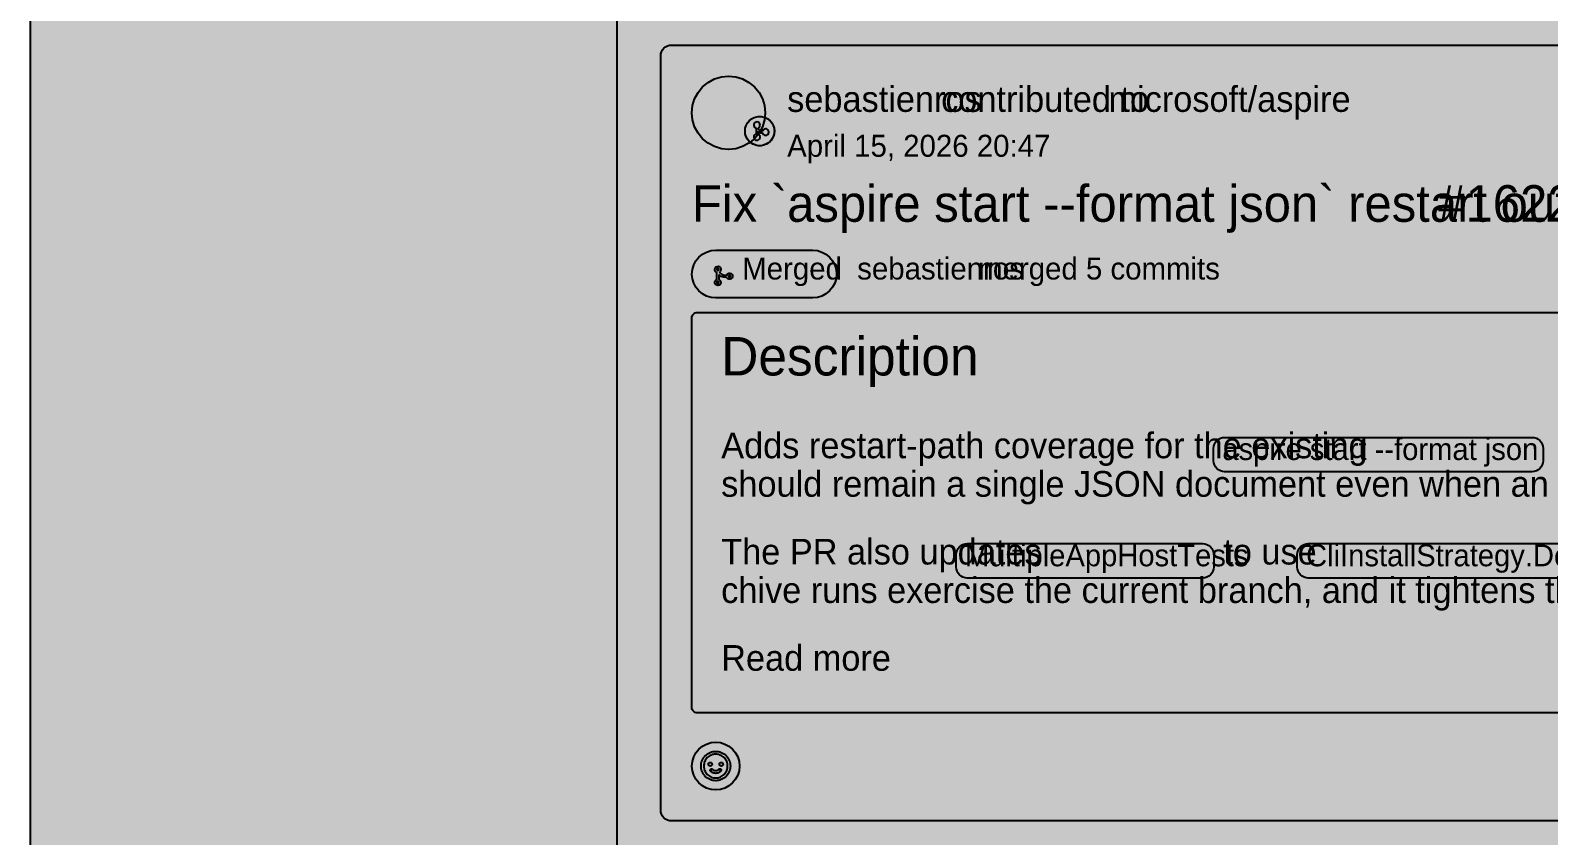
# Model space of a CAD drawing. Extents: x 0 to 2255, y 1 to 8699.
# Drawn here: x 0 to 829, y 1920 to 2359 of the extents above; entities that cross this region are included whole.
import ezdxf

# ---------------------------------------------------------------- set-up
doc = ezdxf.new("R2010")
doc.units = 0

msp = doc.modelspace()

# ---------------------------------------------------------------- hatches: boundary and pattern name
at = {"true_color": 0x0d1117}
for points in [[(0, 8699), (1280, 8699), (1280, 0.77), (0, 0.77)], [(0, 8635), (1280, 8635), (1280, 0.77), (0, 0.77)], [(0, 8635), (320, 8635), (320, 0.77), (0, 0.77)], [(350, 2351.35), (998.03, 2351.35), (998.03, 2351.35), (999.2, 2351.23), (1000.33, 2350.89), (1001.37, 2350.34), (1002.28, 2349.59), (1003.02, 2348.68), (1003.58, 2347.65), (1003.92, 2346.52), (1004.03, 2345.35), (1004.03, 1933.8), (1004.03, 1933.8), (1003.92, 1932.63), (1003.58, 1931.5), (1003.02, 1930.47), (1002.28, 1929.56), (1001.37, 1928.81), (1000.33, 1928.26), (999.2, 1927.92), (998.03, 1927.8), (350, 1927.8), (350, 1927.8), (348.83, 1927.92), (347.7, 1928.26), (346.67, 1928.81), (345.76, 1929.56), (345.01, 1930.47), (344.46, 1931.5), (344.12, 1932.63), (344, 1933.8), (344, 2345.35), (344, 2345.35), (344.12, 2346.52), (344.46, 2347.65), (345.01, 2348.68), (345.76, 2349.59), (346.67, 2350.34), (347.7, 2350.89), (348.83, 2351.23), (350, 2351.35)], [(398, 2312.35), (398, 2312.35), (398, 2312.35), (399.56, 2312.2), (401.06, 2311.74), (402.44, 2311), (403.66, 2310.01), (404.65, 2308.79), (405.39, 2307.41), (405.85, 2305.91), (406, 2304.35), (406, 2304.35), (406, 2304.35), (405.85, 2302.79), (405.39, 2301.29), (404.65, 2299.91), (403.66, 2298.69), (402.44, 2297.7), (401.06, 2296.96), (399.56, 2296.5), (398, 2296.35), (398, 2296.35), (398, 2296.35), (396.44, 2296.5), (394.94, 2296.96), (393.56, 2297.7), (392.34, 2298.69), (391.35, 2299.91), (390.61, 2301.29), (390.15, 2302.79), (390, 2304.35), (390, 2304.35), (390, 2304.35), (390.15, 2305.91), (390.61, 2307.41), (391.35, 2308.79), (392.34, 2310.01), (393.56, 2311), (394.94, 2311.74), (396.44, 2312.2), (398, 2312.35)]]:
    msp.add_hatch(color=256, dxfattribs=at).paths.add_polyline_path(points, flags=0)
at = {"true_color": 0x010409}
msp.add_hatch(color=256, dxfattribs=at).paths.add_polyline_path([(0, 8635), (1280, 8635), (1280, 0.77), (0, 0.77)], flags=0)
at = {"true_color": 0xffffff}
msp.add_hatch(color=256, dxfattribs=at).paths.add_polyline_path([(381, 2334.35), (381, 2334.35), (381, 2334.35), (384.9, 2333.97), (388.65, 2332.83), (392.11, 2330.98), (395.14, 2328.49), (397.63, 2325.46), (399.48, 2322), (400.62, 2318.25), (401, 2314.35), (401, 2314.35), (401, 2314.35), (400.62, 2310.45), (399.48, 2306.7), (397.63, 2303.24), (395.14, 2300.21), (392.11, 2297.72), (388.65, 2295.87), (384.9, 2294.73), (381, 2294.35), (381, 2294.35), (381, 2294.35), (377.1, 2294.73), (373.35, 2295.87), (369.89, 2297.72), (366.86, 2300.21), (364.37, 2303.24), (362.52, 2306.7), (361.38, 2310.45), (361, 2314.35), (361, 2314.35), (361, 2314.35), (361.38, 2318.25), (362.52, 2322), (364.37, 2325.46), (366.86, 2328.49), (369.89, 2330.98), (373.35, 2332.83), (377.1, 2333.97), (381, 2334.35)], flags=0)
at = {"true_color": 0xab7df8}
h = msp.add_hatch(color=256, dxfattribs=at)
h.paths.add_polyline_path([(398, 2296.35), (397.22, 2296.39), (396.44, 2296.5), (395.68, 2296.69), (394.94, 2296.96), (394.23, 2297.29), (393.56, 2297.7), (392.92, 2298.17), (392.34, 2298.69), (391.82, 2299.28), (391.35, 2299.91), (390.94, 2300.58), (390.61, 2301.29), (390.34, 2302.03), (390.15, 2302.79), (390.04, 2303.57), (390, 2304.35), (390.04, 2305.13), (390.15, 2305.91), (390.34, 2306.67), (390.61, 2307.41), (390.94, 2308.12), (391.35, 2308.79), (391.82, 2309.43), (392.34, 2310.01), (392.92, 2310.53), (393.56, 2311), (394.23, 2311.41), (394.94, 2311.74), (395.68, 2312.01), (396.44, 2312.2), (397.22, 2312.31), (398, 2312.35), (398.78, 2312.31), (399.56, 2312.2), (400.32, 2312.01), (401.06, 2311.74), (401.77, 2311.41), (402.44, 2311), (403.08, 2310.53), (403.66, 2310.01), (404.18, 2309.43), (404.65, 2308.79), (405.06, 2308.12), (405.39, 2307.41), (405.66, 2306.67), (405.85, 2305.91), (405.96, 2305.13), (406, 2304.35), (405.96, 2303.57), (405.85, 2302.79), (405.66, 2302.03), (405.39, 2301.29), (405.06, 2300.58), (404.65, 2299.91), (404.18, 2299.28), (403.66, 2298.69), (403.08, 2298.17), (402.44, 2297.7), (401.77, 2297.29), (401.06, 2296.96), (400.32, 2296.69), (399.56, 2296.5), (398.78, 2296.39), (398, 2296.35)], flags=0)
h.paths.add_polyline_path([(398.25, 2307.6), (398.14, 2308.22), (397.81, 2308.76), (397.32, 2309.15), (396.72, 2309.34), (396.09, 2309.3), (395.52, 2309.05), (395.07, 2308.61), (394.81, 2308.04), (394.76, 2307.41), (394.94, 2306.81), (395.32, 2306.31), (395.85, 2305.97), (396, 2305.45), (396, 2304.82), (396, 2304.18), (396, 2303.55), (396, 2302.92), (395.56, 2302.58), (395.1, 2302.15), (394.82, 2301.58), (394.76, 2300.96), (394.92, 2300.35), (395.29, 2299.84), (395.81, 2299.49), (396.42, 2299.35), (397.04, 2299.44), (397.6, 2299.74), (398.01, 2300.21), (398.22, 2300.8), (398.22, 2301.43), (397.99, 2302.02), (397.57, 2302.48), (397.01, 2302.77), (397, 2303.39), (397, 2304.03), (397.44, 2303.79), (398.01, 2303.52), (398.62, 2303.37), (399.25, 2303.35), (399.69, 2303.06), (400.07, 2302.56), (400.6, 2302.23), (401.21, 2302.1), (401.83, 2302.2), (402.38, 2302.51), (402.78, 2303), (402.98, 2303.59), (402.96, 2304.22), (402.72, 2304.8), (402.29, 2305.26), (401.72, 2305.54), (401.1, 2305.59), (400.49, 2305.43), (399.98, 2305.06), (399.64, 2304.53), (399.13, 2304.35), (398.51, 2304.41), (397.93, 2304.66), (397.46, 2305.08), (397.14, 2305.62), (397.32, 2306.05), (397.81, 2306.44), (398.14, 2306.98), (398.25, 2307.6)], flags=0)
at = {"true_color": 0x8957e5}
msp.add_hatch(color=256, dxfattribs=at).paths.add_polyline_path([(374, 2239.35), (426.93, 2239.35), (426.93, 2239.35), (429.47, 2239.1), (431.91, 2238.36), (434.16, 2237.16), (436.13, 2235.54), (437.74, 2233.57), (438.94, 2231.32), (439.68, 2228.89), (439.93, 2226.35), (439.93, 2226.35), (439.93, 2226.35), (439.68, 2223.81), (438.94, 2221.38), (437.74, 2219.13), (436.13, 2217.16), (434.16, 2215.54), (431.91, 2214.34), (429.47, 2213.6), (426.93, 2213.35), (374, 2213.35), (374, 2213.35), (371.46, 2213.6), (369.03, 2214.34), (366.78, 2215.54), (364.81, 2217.16), (363.19, 2219.13), (361.99, 2221.38), (361.25, 2223.81), (361, 2226.35), (361, 2226.35), (361, 2226.35), (361.25, 2228.89), (361.99, 2231.32), (363.19, 2233.57), (364.81, 2235.54), (366.78, 2237.16), (369.03, 2238.36), (371.46, 2239.1), (374, 2239.35)], flags=0)
at = {"true_color": 0xffffff}
h = msp.add_hatch(color=256, dxfattribs=at)
h.paths.add_polyline_path([(376.09, 2227.48), (376.46, 2226.91), (376.94, 2226.43), (377.51, 2226.06), (378.15, 2225.82), (378.83, 2225.73), (379.51, 2225.73), (380.06, 2225.93), (380.48, 2226.46), (381.08, 2226.78), (381.76, 2226.84), (382.4, 2226.63), (382.91, 2226.18), (383.2, 2225.56), (383.23, 2224.88), (382.98, 2224.25), (382.51, 2223.76), (381.88, 2223.5), (381.2, 2223.51), (380.58, 2223.79), (380.12, 2224.29), (379.64, 2224.6), (378.95, 2224.6), (378.27, 2224.65), (377.61, 2224.81), (376.98, 2225.07), (376.4, 2225.43), (375.88, 2225.87), (375.75, 2225.51), (375.75, 2224.83), (375.75, 2224.14), (375.75, 2223.46), (376.27, 2223.08), (376.69, 2222.55), (376.87, 2221.89), (376.78, 2221.22), (376.43, 2220.64), (375.87, 2220.25), (375.21, 2220.1), (374.54, 2220.23), (373.98, 2220.61), (373.61, 2221.18), (373.5, 2221.85), (373.66, 2222.51), (374.07, 2223.05), (374.62, 2223.41), (374.62, 2224.1), (374.62, 2224.78), (374.62, 2225.46), (374.62, 2226.15), (374.62, 2226.83), (374.45, 2227.4), (373.91, 2227.81), (373.58, 2228.4), (373.51, 2229.08), (373.71, 2229.73), (374.15, 2230.24), (374.76, 2230.54), (375.44, 2230.58), (376.08, 2230.35), (376.57, 2229.88), (376.84, 2229.26), (376.84, 2228.58), (376.58, 2227.95), (376.09, 2227.48)], flags=0)
h.paths.add_polyline_path([(375.19, 2221.23), (375.24, 2221.23), (375.3, 2221.24), (375.35, 2221.25), (375.4, 2221.27), (375.45, 2221.29), (375.5, 2221.32), (375.54, 2221.35), (375.59, 2221.39), (375.62, 2221.43), (375.66, 2221.48), (375.68, 2221.52), (375.71, 2221.57), (375.73, 2221.62), (375.74, 2221.68), (375.75, 2221.73), (375.75, 2221.79), (375.75, 2221.84), (375.74, 2221.9), (375.73, 2221.95), (375.71, 2222), (375.68, 2222.05), (375.66, 2222.1), (375.62, 2222.14), (375.59, 2222.19), (375.54, 2222.22), (375.5, 2222.26), (375.45, 2222.28), (375.4, 2222.31), (375.35, 2222.33), (375.3, 2222.34), (375.24, 2222.35), (375.19, 2222.35), (375.13, 2222.35), (375.08, 2222.34), (375.02, 2222.33), (374.97, 2222.31), (374.92, 2222.28), (374.88, 2222.26), (374.83, 2222.22), (374.79, 2222.19), (374.75, 2222.14), (374.72, 2222.1), (374.69, 2222.05), (374.67, 2222), (374.65, 2221.95), (374.64, 2221.9), (374.63, 2221.84), (374.62, 2221.79), (374.63, 2221.73), (374.64, 2221.68), (374.65, 2221.62), (374.67, 2221.57), (374.69, 2221.52), (374.72, 2221.48), (374.75, 2221.43), (374.79, 2221.39), (374.83, 2221.35), (374.88, 2221.32), (374.92, 2221.29), (374.97, 2221.27), (375.02, 2221.25), (375.08, 2221.24), (375.13, 2221.23), (375.19, 2221.23)], flags=0)
h.paths.add_polyline_path([(381.56, 2224.6), (381.62, 2224.6), (381.67, 2224.61), (381.73, 2224.62), (381.78, 2224.64), (381.83, 2224.67), (381.87, 2224.69), (381.92, 2224.73), (381.96, 2224.76), (382, 2224.81), (382.03, 2224.85), (382.06, 2224.9), (382.08, 2224.95), (382.1, 2225), (382.11, 2225.05), (382.12, 2225.11), (382.12, 2225.16), (382.12, 2225.22), (382.11, 2225.27), (382.1, 2225.33), (382.08, 2225.38), (382.06, 2225.43), (382.03, 2225.48), (382, 2225.52), (381.96, 2225.56), (381.92, 2225.6), (381.87, 2225.63), (381.83, 2225.66), (381.78, 2225.68), (381.73, 2225.7), (381.67, 2225.71), (381.62, 2225.72), (381.56, 2225.73), (381.51, 2225.72), (381.45, 2225.71), (381.4, 2225.7), (381.35, 2225.68), (381.3, 2225.66), (381.25, 2225.63), (381.21, 2225.6), (381.16, 2225.56), (381.13, 2225.52), (381.09, 2225.48), (381.07, 2225.43), (381.04, 2225.38), (381.02, 2225.33), (381.01, 2225.27), (381, 2225.22), (381, 2225.16), (381, 2225.11), (381.01, 2225.05), (381.02, 2225), (381.04, 2224.95), (381.07, 2224.9), (381.09, 2224.85), (381.13, 2224.81), (381.16, 2224.76), (381.21, 2224.73), (381.25, 2224.69), (381.3, 2224.67), (381.35, 2224.64), (381.4, 2224.62), (381.45, 2224.61), (381.51, 2224.6), (381.56, 2224.6)], flags=0)
h.paths.add_polyline_path([(375.75, 2228.91), (375.75, 2228.97), (375.74, 2229.02), (375.73, 2229.08), (375.71, 2229.13), (375.68, 2229.18), (375.65, 2229.22), (375.62, 2229.27), (375.58, 2229.31), (375.54, 2229.35), (375.5, 2229.38), (375.45, 2229.41), (375.4, 2229.43), (375.35, 2229.45), (375.3, 2229.46), (375.24, 2229.47), (375.19, 2229.47), (375.13, 2229.47), (375.08, 2229.46), (375.02, 2229.45), (374.97, 2229.43), (374.92, 2229.41), (374.87, 2229.38), (374.83, 2229.34), (374.79, 2229.31), (374.75, 2229.27), (374.72, 2229.22), (374.69, 2229.17), (374.67, 2229.12), (374.65, 2229.07), (374.64, 2229.02), (374.63, 2228.96), (374.62, 2228.91), (374.63, 2228.85), (374.64, 2228.8), (374.65, 2228.75), (374.67, 2228.69), (374.69, 2228.64), (374.72, 2228.6), (374.75, 2228.55), (374.79, 2228.51), (374.83, 2228.47), (374.88, 2228.44), (374.92, 2228.41), (374.97, 2228.39), (375.03, 2228.37), (375.08, 2228.36), (375.13, 2228.35), (375.19, 2228.35), (375.24, 2228.35), (375.3, 2228.36), (375.35, 2228.37), (375.4, 2228.39), (375.45, 2228.42), (375.5, 2228.44), (375.55, 2228.48), (375.59, 2228.51), (375.62, 2228.56), (375.66, 2228.6), (375.68, 2228.65), (375.71, 2228.7), (375.73, 2228.75), (375.74, 2228.8), (375.75, 2228.86), (375.75, 2228.91)], flags=0)
at = {"true_color": 0x151b23}
for points in [[(364, 2205.35), (984.03, 2205.35), (984.03, 2205.35), (984.62, 2205.29), (985.18, 2205.12), (985.7, 2204.84), (986.15, 2204.47), (986.53, 2204.02), (986.8, 2203.5), (986.98, 2202.94), (987.03, 2202.35), (987.03, 1989.8), (987.03, 1989.8), (986.98, 1989.22), (986.8, 1988.65), (986.53, 1988.13), (986.15, 1987.68), (985.7, 1987.31), (985.18, 1987.03), (984.62, 1986.86), (984.03, 1986.8), (364, 1986.8), (364, 1986.8), (363.41, 1986.86), (362.85, 1987.03), (362.33, 1987.31), (361.88, 1987.68), (361.51, 1988.13), (361.23, 1988.65), (361.06, 1989.22), (361, 1989.8), (361, 2202.35), (361, 2202.35), (361.06, 2202.94), (361.23, 2203.5), (361.51, 2204.02), (361.88, 2204.47), (362.33, 2204.84), (362.85, 2205.12), (363.41, 2205.29), (364, 2205.35)], [(374, 1970.8), (374, 1970.8), (374, 1970.8), (376.54, 1970.55), (378.97, 1969.81), (381.22, 1968.61), (383.19, 1966.99), (384.81, 1965.02), (386.01, 1962.77), (386.75, 1960.34), (387, 1957.8), (387, 1957.8), (387, 1957.8), (386.75, 1955.26), (386.01, 1952.82), (384.81, 1950.58), (383.19, 1948.61), (381.22, 1946.99), (378.97, 1945.79), (376.54, 1945.05), (374, 1944.8), (374, 1944.8), (374, 1944.8), (371.46, 1945.05), (369.03, 1945.79), (366.78, 1946.99), (364.81, 1948.61), (363.19, 1950.58), (361.99, 1952.82), (361.25, 1955.26), (361, 1957.8), (361, 1957.8), (361, 1957.8), (361.25, 1960.34), (361.99, 1962.77), (363.19, 1965.02), (364.81, 1966.99), (366.78, 1968.61), (369.03, 1969.81), (371.46, 1970.55), (374, 1970.8)]]:
    msp.add_hatch(color=256, dxfattribs=at).paths.add_polyline_path(points, flags=0)
at = {"true_color": 0x656c76}
for points in [[(651.72, 2137.18), (819.55, 2137.18), (819.55, 2137.18), (820.72, 2137.07), (821.85, 2136.73), (822.88, 2136.17), (823.79, 2135.43), (824.54, 2134.52), (825.09, 2133.48), (825.43, 2132.35), (825.55, 2131.18), (825.55, 2124.42), (825.55, 2124.42), (825.43, 2123.25), (825.09, 2122.12), (824.54, 2121.08), (823.79, 2120.17), (822.88, 2119.43), (821.85, 2118.87), (820.72, 2118.53), (819.55, 2118.42), (651.72, 2118.42), (651.72, 2118.42), (650.55, 2118.53), (649.42, 2118.87), (648.38, 2119.43), (647.47, 2120.17), (646.73, 2121.08), (646.17, 2122.12), (645.83, 2123.25), (645.72, 2124.42), (645.72, 2131.18), (645.72, 2131.18), (645.83, 2132.35), (646.17, 2133.48), (646.73, 2134.52), (647.47, 2135.43), (648.38, 2136.17), (649.42, 2136.73), (650.55, 2137.07), (651.72, 2137.18)], [(511.25, 2079.18), (639.78, 2079.18), (639.78, 2079.18), (640.95, 2079.07), (642.08, 2078.73), (643.12, 2078.17), (644.03, 2077.43), (644.77, 2076.52), (645.33, 2075.48), (645.67, 2074.35), (645.78, 2073.18), (645.78, 2066.42), (645.78, 2066.42), (645.67, 2065.25), (645.33, 2064.12), (644.77, 2063.08), (644.03, 2062.17), (643.12, 2061.43), (642.08, 2060.87), (640.95, 2060.53), (639.78, 2060.42), (511.25, 2060.42), (511.25, 2060.42), (510.08, 2060.53), (508.95, 2060.87), (507.92, 2061.43), (507.01, 2062.17), (506.26, 2063.08), (505.71, 2064.12), (505.37, 2065.25), (505.25, 2066.42), (505.25, 2073.18), (505.25, 2073.18), (505.37, 2074.35), (505.71, 2075.48), (506.26, 2076.52), (507.01, 2077.43), (507.92, 2078.17), (508.95, 2078.73), (510.08, 2079.07), (511.25, 2079.18)], [(697.4, 2079.18), (871.78, 2079.18), (871.78, 2079.18), (872.95, 2079.07), (874.08, 2078.73), (875.12, 2078.17), (876.03, 2077.43), (876.77, 2076.52), (877.33, 2075.48), (877.67, 2074.35), (877.78, 2073.18), (877.78, 2066.42), (877.78, 2066.42), (877.67, 2065.25), (877.33, 2064.12), (876.77, 2063.08), (876.03, 2062.17), (875.12, 2061.43), (874.08, 2060.87), (872.95, 2060.53), (871.78, 2060.42), (697.4, 2060.42), (697.4, 2060.42), (696.23, 2060.53), (695.1, 2060.87), (694.07, 2061.43), (693.16, 2062.17), (692.41, 2063.08), (691.86, 2064.12), (691.52, 2065.25), (691.4, 2066.42), (691.4, 2073.18), (691.4, 2073.18), (691.52, 2074.35), (691.86, 2075.48), (692.41, 2076.52), (693.16, 2077.43), (694.07, 2078.17), (695.1, 2078.73), (696.23, 2079.07), (697.4, 2079.18)]]:
    msp.add_hatch(color=256, dxfattribs=at).paths.add_polyline_path(points, flags=0)
at = {"true_color": 0x9198a1}
h = msp.add_hatch(color=256, dxfattribs=at)
h.paths.add_polyline_path([(374, 1965.8), (374.78, 1965.76), (375.56, 1965.65), (376.32, 1965.46), (377.06, 1965.19), (377.77, 1964.86), (378.44, 1964.45), (379.08, 1963.98), (379.66, 1963.46), (380.18, 1962.87), (380.65, 1962.24), (381.06, 1961.57), (381.39, 1960.86), (381.66, 1960.12), (381.85, 1959.36), (381.96, 1958.58), (382, 1957.8), (381.96, 1957.02), (381.85, 1956.24), (381.66, 1955.48), (381.39, 1954.74), (381.06, 1954.03), (380.65, 1953.35), (380.18, 1952.72), (379.66, 1952.14), (379.08, 1951.62), (378.44, 1951.15), (377.77, 1950.74), (377.06, 1950.41), (376.32, 1950.14), (375.56, 1949.95), (374.78, 1949.84), (374, 1949.8), (373.22, 1949.84), (372.44, 1949.95), (371.68, 1950.14), (370.94, 1950.41), (370.23, 1950.74), (369.56, 1951.15), (368.92, 1951.62), (368.34, 1952.14), (367.82, 1952.72), (367.35, 1953.35), (366.94, 1954.03), (366.61, 1954.74), (366.34, 1955.48), (366.15, 1956.24), (366.04, 1957.02), (366, 1957.8), (366.04, 1958.58), (366.15, 1959.36), (366.34, 1960.12), (366.61, 1960.86), (366.94, 1961.57), (367.35, 1962.24), (367.82, 1962.87), (368.34, 1963.46), (368.92, 1963.98), (369.56, 1964.45), (370.23, 1964.86), (370.94, 1965.19), (371.68, 1965.46), (372.44, 1965.65), (373.22, 1965.76), (374, 1965.8)], flags=0)
h.paths.add_polyline_path([(367.5, 1957.8), (367.53, 1957.16), (367.62, 1956.53), (367.78, 1955.91), (367.99, 1955.31), (368.27, 1954.74), (368.59, 1954.19), (368.98, 1953.68), (369.4, 1953.2), (369.88, 1952.78), (370.39, 1952.39), (370.94, 1952.07), (371.51, 1951.79), (372.11, 1951.58), (372.73, 1951.42), (373.36, 1951.33), (374, 1951.3), (374.64, 1951.33), (375.27, 1951.42), (375.89, 1951.58), (376.49, 1951.79), (377.06, 1952.07), (377.61, 1952.39), (378.12, 1952.78), (378.6, 1953.2), (379.02, 1953.68), (379.41, 1954.19), (379.73, 1954.74), (380.01, 1955.31), (380.22, 1955.91), (380.38, 1956.53), (380.47, 1957.16), (380.5, 1957.8), (380.47, 1958.44), (380.38, 1959.07), (380.22, 1959.69), (380.01, 1960.29), (379.73, 1960.86), (379.41, 1961.41), (379.02, 1961.92), (378.6, 1962.4), (378.12, 1962.82), (377.61, 1963.2), (377.06, 1963.53), (376.49, 1963.81), (375.89, 1964.02), (375.27, 1964.18), (374.64, 1964.27), (374, 1964.3), (373.36, 1964.27), (372.73, 1964.18), (372.11, 1964.02), (371.51, 1963.81), (370.94, 1963.53), (370.39, 1963.2), (369.88, 1962.82), (369.4, 1962.4), (368.98, 1961.92), (368.59, 1961.41), (368.27, 1960.86), (367.99, 1960.29), (367.78, 1959.69), (367.62, 1959.07), (367.53, 1958.44), (367.5, 1957.8)], flags=0)
h.paths.add_polyline_path([(371.32, 1956.16), (371.55, 1956.27), (371.81, 1956.3), (372.05, 1956.23), (372.27, 1956.09), (372.44, 1955.9), (372.63, 1955.73), (372.84, 1955.59), (373.08, 1955.48), (373.32, 1955.39), (373.57, 1955.33), (373.82, 1955.31), (374.08, 1955.3), (374.34, 1955.32), (374.59, 1955.37), (374.84, 1955.44), (375.07, 1955.54), (375.29, 1955.68), (375.49, 1955.84), (375.67, 1956.02), (375.86, 1956.19), (376.1, 1956.29), (376.35, 1956.3), (376.6, 1956.22), (376.8, 1956.06), (376.94, 1955.85), (377, 1955.6), (376.97, 1955.35), (376.86, 1955.12), (376.73, 1954.96), (376.56, 1954.77), (376.36, 1954.6), (376.16, 1954.45), (375.94, 1954.31), (375.71, 1954.19), (375.48, 1954.08), (375.24, 1953.99), (374.99, 1953.92), (374.74, 1953.86), (374.49, 1953.83), (374.23, 1953.8), (373.97, 1953.8), (373.72, 1953.81), (373.46, 1953.83), (373.21, 1953.88), (372.96, 1953.94), (372.71, 1954.01), (372.47, 1954.1), (372.24, 1954.21), (372.01, 1954.34), (371.8, 1954.48), (371.6, 1954.64), (371.41, 1954.81), (371.23, 1955), (371.22, 1955.18), (371.43, 1955.33), (371.64, 1955.48), (371.65, 1955.48), (371.43, 1955.33), (371.22, 1955.18), (371.06, 1955.25), (371, 1955.5), (371.03, 1955.75), (371.14, 1955.98), (371.32, 1956.16)], flags=0)
h.paths.add_polyline_path([(378, 1958.8), (378, 1958.7), (377.98, 1958.6), (377.96, 1958.51), (377.92, 1958.42), (377.88, 1958.33), (377.83, 1958.24), (377.77, 1958.17), (377.71, 1958.09), (377.63, 1958.03), (377.56, 1957.97), (377.47, 1957.92), (377.38, 1957.88), (377.29, 1957.84), (377.2, 1957.82), (377.1, 1957.8), (377, 1957.8), (376.9, 1957.8), (376.8, 1957.82), (376.71, 1957.84), (376.62, 1957.88), (376.53, 1957.92), (376.44, 1957.97), (376.37, 1958.03), (376.29, 1958.09), (376.23, 1958.17), (376.17, 1958.24), (376.12, 1958.33), (376.08, 1958.42), (376.04, 1958.51), (376.02, 1958.6), (376, 1958.7), (376, 1958.8), (376, 1958.9), (376.02, 1958.99), (376.04, 1959.09), (376.08, 1959.18), (376.12, 1959.27), (376.17, 1959.36), (376.23, 1959.43), (376.29, 1959.51), (376.37, 1959.57), (376.44, 1959.63), (376.53, 1959.68), (376.62, 1959.72), (376.71, 1959.76), (376.8, 1959.78), (376.9, 1959.79), (377, 1959.8), (377.1, 1959.79), (377.2, 1959.78), (377.29, 1959.76), (377.38, 1959.72), (377.47, 1959.68), (377.56, 1959.63), (377.63, 1959.57), (377.71, 1959.51), (377.77, 1959.43), (377.83, 1959.36), (377.88, 1959.27), (377.92, 1959.18), (377.96, 1959.09), (377.98, 1958.99), (378, 1958.9), (378, 1958.8)], flags=0)
h.paths.add_polyline_path([(371, 1957.8), (370.9, 1957.8), (370.8, 1957.82), (370.71, 1957.84), (370.62, 1957.88), (370.53, 1957.92), (370.44, 1957.97), (370.37, 1958.03), (370.29, 1958.09), (370.23, 1958.17), (370.17, 1958.24), (370.12, 1958.33), (370.08, 1958.42), (370.04, 1958.51), (370.02, 1958.6), (370, 1958.7), (370, 1958.8), (370, 1958.9), (370.02, 1958.99), (370.04, 1959.09), (370.08, 1959.18), (370.12, 1959.27), (370.17, 1959.36), (370.23, 1959.43), (370.29, 1959.51), (370.37, 1959.57), (370.44, 1959.63), (370.53, 1959.68), (370.62, 1959.72), (370.71, 1959.76), (370.8, 1959.78), (370.9, 1959.79), (371, 1959.8), (371.1, 1959.79), (371.2, 1959.78), (371.29, 1959.76), (371.38, 1959.72), (371.47, 1959.68), (371.56, 1959.63), (371.63, 1959.57), (371.71, 1959.51), (371.77, 1959.43), (371.83, 1959.36), (371.88, 1959.27), (371.92, 1959.18), (371.96, 1959.09), (371.98, 1958.99), (372, 1958.9), (372, 1958.8), (372, 1958.7), (371.98, 1958.6), (371.96, 1958.51), (371.92, 1958.42), (371.88, 1958.33), (371.83, 1958.24), (371.77, 1958.17), (371.71, 1958.09), (371.63, 1958.03), (371.56, 1957.97), (371.47, 1957.92), (371.38, 1957.88), (371.29, 1957.84), (371.2, 1957.82), (371.1, 1957.8), (371, 1957.8)], flags=0)
h.paths.add_polyline_path([(376.25, 1955.55), (376.27, 1955.54), (376.29, 1955.52), (376.31, 1955.51), (376.32, 1955.5), (376.34, 1955.48), (376.36, 1955.47), (376.38, 1955.46), (376.4, 1955.45), (376.42, 1955.43), (376.44, 1955.42), (376.45, 1955.41), (376.47, 1955.39), (376.49, 1955.38), (376.51, 1955.37), (376.53, 1955.35), (376.55, 1955.34), (376.56, 1955.33), (376.58, 1955.32), (376.6, 1955.3), (376.62, 1955.29), (376.64, 1955.28), (376.66, 1955.26), (376.68, 1955.25), (376.69, 1955.24), (376.71, 1955.22), (376.73, 1955.21), (376.75, 1955.2), (376.77, 1955.19), (376.79, 1955.17), (376.8, 1955.16), (376.82, 1955.15), (376.84, 1955.13), (376.82, 1955.15), (376.8, 1955.16), (376.79, 1955.17), (376.77, 1955.19), (376.75, 1955.2), (376.73, 1955.21), (376.71, 1955.23), (376.69, 1955.24), (376.68, 1955.25), (376.66, 1955.26), (376.64, 1955.28), (376.62, 1955.29), (376.6, 1955.3), (376.58, 1955.32), (376.56, 1955.33), (376.55, 1955.34), (376.53, 1955.36), (376.51, 1955.37), (376.49, 1955.38), (376.47, 1955.39), (376.45, 1955.41), (376.44, 1955.42), (376.42, 1955.43), (376.4, 1955.45), (376.38, 1955.46), (376.36, 1955.47), (376.34, 1955.49), (376.32, 1955.5), (376.31, 1955.51), (376.29, 1955.52), (376.27, 1955.54), (376.25, 1955.55)], flags=0)

# ---------------------------------------------------------------- linework, layer by layer
at = {"true_color": 0x0d1117}
for points in [[(0, 8699), (1280, 8699), (1280, 0.77), (0, 0.77)], [(0, 8635), (1280, 8635), (1280, 0.77), (0, 0.77)], [(0, 8635), (320, 8635), (320, 0.77), (0, 0.77)], [(398, 2312.35), (398, 2312.35), (398, 2312.35), (399.56, 2312.2), (401.06, 2311.74), (402.44, 2311), (403.66, 2310.01), (404.65, 2308.79), (405.39, 2307.41), (405.85, 2305.91), (406, 2304.35), (406, 2304.35), (406, 2304.35), (405.85, 2302.79), (405.39, 2301.29), (404.65, 2299.91), (403.66, 2298.69), (402.44, 2297.7), (401.06, 2296.96), (399.56, 2296.5), (398, 2296.35), (398, 2296.35), (398, 2296.35), (396.44, 2296.5), (394.94, 2296.96), (393.56, 2297.7), (392.34, 2298.69), (391.35, 2299.91), (390.61, 2301.29), (390.15, 2302.79), (390, 2304.35), (390, 2304.35), (390, 2304.35), (390.15, 2305.91), (390.61, 2307.41), (391.35, 2308.79), (392.34, 2310.01), (393.56, 2311), (394.94, 2311.74), (396.44, 2312.2), (398, 2312.35)]]:
    msp.add_lwpolyline(points, close=True, dxfattribs=at)
at = {"true_color": 0x010409}
for points in [[(0, 8635), (1280, 8635), (1280, 0.77), (0, 0.77)], [(381, 2334.35), (381, 2334.35), (381, 2334.35), (384.9, 2333.97), (388.65, 2332.83), (392.11, 2330.98), (395.14, 2328.49), (397.63, 2325.46), (399.48, 2322), (400.62, 2318.25), (401, 2314.35), (401, 2314.35), (401, 2314.35), (400.62, 2310.45), (399.48, 2306.7), (397.63, 2303.24), (395.14, 2300.21), (392.11, 2297.72), (388.65, 2295.87), (384.9, 2294.73), (381, 2294.35), (381, 2294.35), (381, 2294.35), (377.1, 2294.73), (373.35, 2295.87), (369.89, 2297.72), (366.86, 2300.21), (364.37, 2303.24), (362.52, 2306.7), (361.38, 2310.45), (361, 2314.35), (361, 2314.35), (361, 2314.35), (361.38, 2318.25), (362.52, 2322), (364.37, 2325.46), (366.86, 2328.49), (369.89, 2330.98), (373.35, 2332.83), (377.1, 2333.97), (381, 2334.35)]]:
    msp.add_lwpolyline(points, close=True, dxfattribs=at)
at = {"true_color": 0x3d444d}
msp.add_lwpolyline([(998.03, 1927.8), (350, 1927.8), (350, 1927.8), (348.83, 1927.92), (347.7, 1928.26), (346.67, 1928.81), (345.76, 1929.56), (345.01, 1930.47), (344.46, 1931.5), (344.12, 1932.63), (344, 1933.8), (344, 2345.35), (344, 2345.35), (344.12, 2346.52), (344.46, 2347.65), (345.01, 2348.68), (345.76, 2349.59), (346.67, 2350.34), (347.7, 2350.89), (348.83, 2351.23), (350, 2351.35), (350, 2351.35), (998.03, 2351.35)], dxfattribs=at)
at = {"true_color": 0xab7df8}
for points in [[(398, 2296.35), (397.22, 2296.39), (396.44, 2296.5), (395.68, 2296.69), (394.94, 2296.96), (394.23, 2297.29), (393.56, 2297.7), (392.92, 2298.17), (392.34, 2298.69), (391.82, 2299.28), (391.35, 2299.91), (390.94, 2300.58), (390.61, 2301.29), (390.34, 2302.03), (390.15, 2302.79), (390.04, 2303.57), (390, 2304.35), (390.04, 2305.13), (390.15, 2305.91), (390.34, 2306.67), (390.61, 2307.41), (390.94, 2308.12), (391.35, 2308.79), (391.82, 2309.43), (392.34, 2310.01), (392.92, 2310.53), (393.56, 2311), (394.23, 2311.41), (394.94, 2311.74), (395.68, 2312.01), (396.44, 2312.2), (397.22, 2312.31), (398, 2312.35), (398.78, 2312.31), (399.56, 2312.2), (400.32, 2312.01), (401.06, 2311.74), (401.77, 2311.41), (402.44, 2311), (403.08, 2310.53), (403.66, 2310.01), (404.18, 2309.43), (404.65, 2308.79), (405.06, 2308.12), (405.39, 2307.41), (405.66, 2306.67), (405.85, 2305.91), (405.96, 2305.13), (406, 2304.35), (405.96, 2303.57), (405.85, 2302.79), (405.66, 2302.03), (405.39, 2301.29), (405.06, 2300.58), (404.65, 2299.91), (404.18, 2299.28), (403.66, 2298.69), (403.08, 2298.17), (402.44, 2297.7), (401.77, 2297.29), (401.06, 2296.96), (400.32, 2296.69), (399.56, 2296.5), (398.78, 2296.39), (398, 2296.35)], [(398.25, 2307.6), (398.14, 2308.22), (397.81, 2308.76), (397.32, 2309.15), (396.72, 2309.34), (396.09, 2309.3), (395.52, 2309.05), (395.07, 2308.61), (394.81, 2308.04), (394.76, 2307.41), (394.94, 2306.81), (395.32, 2306.31), (395.85, 2305.97), (396, 2305.45), (396, 2304.82), (396, 2304.18), (396, 2303.55), (396, 2302.92), (395.56, 2302.58), (395.1, 2302.15), (394.82, 2301.58), (394.76, 2300.96), (394.92, 2300.35), (395.29, 2299.84), (395.81, 2299.49), (396.42, 2299.35), (397.04, 2299.44), (397.6, 2299.74), (398.01, 2300.21), (398.22, 2300.8), (398.22, 2301.43), (397.99, 2302.02), (397.57, 2302.48), (397.01, 2302.77), (397, 2303.39), (397, 2304.03), (397.44, 2303.79), (398.01, 2303.52), (398.62, 2303.37), (399.25, 2303.35), (399.69, 2303.06), (400.07, 2302.56), (400.6, 2302.23), (401.21, 2302.1), (401.83, 2302.2), (402.38, 2302.51), (402.78, 2303), (402.98, 2303.59), (402.96, 2304.22), (402.72, 2304.8), (402.29, 2305.26), (401.72, 2305.54), (401.1, 2305.59), (400.49, 2305.43), (399.98, 2305.06), (399.64, 2304.53), (399.13, 2304.35), (398.51, 2304.41), (397.93, 2304.66), (397.46, 2305.08), (397.14, 2305.62), (397.32, 2306.05), (397.81, 2306.44), (398.14, 2306.98), (398.25, 2307.6)]]:
    msp.add_lwpolyline(points, close=True, dxfattribs=at)
at = {"true_color": 0x8957e5}
msp.add_lwpolyline([(374, 2239.35), (426.93, 2239.35), (426.93, 2239.35), (429.47, 2239.1), (431.91, 2238.36), (434.16, 2237.16), (436.13, 2235.54), (437.74, 2233.57), (438.94, 2231.32), (439.68, 2228.89), (439.93, 2226.35), (439.93, 2226.35), (439.93, 2226.35), (439.68, 2223.81), (438.94, 2221.38), (437.74, 2219.13), (436.13, 2217.16), (434.16, 2215.54), (431.91, 2214.34), (429.47, 2213.6), (426.93, 2213.35), (374, 2213.35), (374, 2213.35), (371.46, 2213.6), (369.03, 2214.34), (366.78, 2215.54), (364.81, 2217.16), (363.19, 2219.13), (361.99, 2221.38), (361.25, 2223.81), (361, 2226.35), (361, 2226.35), (361, 2226.35), (361.25, 2228.89), (361.99, 2231.32), (363.19, 2233.57), (364.81, 2235.54), (366.78, 2237.16), (369.03, 2238.36), (371.46, 2239.1), (374, 2239.35)], close=True, dxfattribs=at)
at = {"true_color": 0xffffff}
for points in [[(376.09, 2227.48), (376.46, 2226.91), (376.94, 2226.43), (377.51, 2226.06), (378.15, 2225.82), (378.83, 2225.73), (379.51, 2225.73), (380.06, 2225.93), (380.48, 2226.46), (381.08, 2226.78), (381.76, 2226.84), (382.4, 2226.63), (382.91, 2226.18), (383.2, 2225.56), (383.23, 2224.88), (382.98, 2224.25), (382.51, 2223.76), (381.88, 2223.5), (381.2, 2223.51), (380.58, 2223.79), (380.12, 2224.29), (379.64, 2224.6), (378.95, 2224.6), (378.27, 2224.65), (377.61, 2224.81), (376.98, 2225.07), (376.4, 2225.43), (375.88, 2225.87), (375.75, 2225.51), (375.75, 2224.83), (375.75, 2224.14), (375.75, 2223.46), (376.27, 2223.08), (376.69, 2222.55), (376.87, 2221.89), (376.78, 2221.22), (376.43, 2220.64), (375.87, 2220.25), (375.21, 2220.1), (374.54, 2220.23), (373.98, 2220.61), (373.61, 2221.18), (373.5, 2221.85), (373.66, 2222.51), (374.07, 2223.05), (374.62, 2223.41), (374.62, 2224.1), (374.62, 2224.78), (374.62, 2225.46), (374.62, 2226.15), (374.62, 2226.83), (374.45, 2227.4), (373.91, 2227.81), (373.58, 2228.4), (373.51, 2229.08), (373.71, 2229.73), (374.15, 2230.24), (374.76, 2230.54), (375.44, 2230.58), (376.08, 2230.35), (376.57, 2229.88), (376.84, 2229.26), (376.84, 2228.58), (376.58, 2227.95), (376.09, 2227.48)], [(375.75, 2228.91), (375.75, 2228.97), (375.74, 2229.02), (375.73, 2229.08), (375.71, 2229.13), (375.68, 2229.18), (375.65, 2229.22), (375.62, 2229.27), (375.58, 2229.31), (375.54, 2229.35), (375.5, 2229.38), (375.45, 2229.41), (375.4, 2229.43), (375.35, 2229.45), (375.3, 2229.46), (375.24, 2229.47), (375.19, 2229.47), (375.13, 2229.47), (375.08, 2229.46), (375.02, 2229.45), (374.97, 2229.43), (374.92, 2229.41), (374.87, 2229.38), (374.83, 2229.34), (374.79, 2229.31), (374.75, 2229.27), (374.72, 2229.22), (374.69, 2229.17), (374.67, 2229.12), (374.65, 2229.07), (374.64, 2229.02), (374.63, 2228.96), (374.62, 2228.91), (374.63, 2228.85), (374.64, 2228.8), (374.65, 2228.75), (374.67, 2228.69), (374.69, 2228.64), (374.72, 2228.6), (374.75, 2228.55), (374.79, 2228.51), (374.83, 2228.47), (374.88, 2228.44), (374.92, 2228.41), (374.97, 2228.39), (375.03, 2228.37), (375.08, 2228.36), (375.13, 2228.35), (375.19, 2228.35), (375.24, 2228.35), (375.3, 2228.36), (375.35, 2228.37), (375.4, 2228.39), (375.45, 2228.42), (375.5, 2228.44), (375.55, 2228.48), (375.59, 2228.51), (375.62, 2228.56), (375.66, 2228.6), (375.68, 2228.65), (375.71, 2228.7), (375.73, 2228.75), (375.74, 2228.8), (375.75, 2228.86), (375.75, 2228.91)], [(375.19, 2221.23), (375.24, 2221.23), (375.3, 2221.24), (375.35, 2221.25), (375.4, 2221.27), (375.45, 2221.29), (375.5, 2221.32), (375.54, 2221.35), (375.59, 2221.39), (375.62, 2221.43), (375.66, 2221.48), (375.68, 2221.52), (375.71, 2221.57), (375.73, 2221.62), (375.74, 2221.68), (375.75, 2221.73), (375.75, 2221.79), (375.75, 2221.84), (375.74, 2221.9), (375.73, 2221.95), (375.71, 2222), (375.68, 2222.05), (375.66, 2222.1), (375.62, 2222.14), (375.59, 2222.19), (375.54, 2222.22), (375.5, 2222.26), (375.45, 2222.28), (375.4, 2222.31), (375.35, 2222.33), (375.3, 2222.34), (375.24, 2222.35), (375.19, 2222.35), (375.13, 2222.35), (375.08, 2222.34), (375.02, 2222.33), (374.97, 2222.31), (374.92, 2222.28), (374.88, 2222.26), (374.83, 2222.22), (374.79, 2222.19), (374.75, 2222.14), (374.72, 2222.1), (374.69, 2222.05), (374.67, 2222), (374.65, 2221.95), (374.64, 2221.9), (374.63, 2221.84), (374.62, 2221.79), (374.63, 2221.73), (374.64, 2221.68), (374.65, 2221.62), (374.67, 2221.57), (374.69, 2221.52), (374.72, 2221.48), (374.75, 2221.43), (374.79, 2221.39), (374.83, 2221.35), (374.88, 2221.32), (374.92, 2221.29), (374.97, 2221.27), (375.02, 2221.25), (375.08, 2221.24), (375.13, 2221.23), (375.19, 2221.23)], [(381.56, 2224.6), (381.62, 2224.6), (381.67, 2224.61), (381.73, 2224.62), (381.78, 2224.64), (381.83, 2224.67), (381.87, 2224.69), (381.92, 2224.73), (381.96, 2224.76), (382, 2224.81), (382.03, 2224.85), (382.06, 2224.9), (382.08, 2224.95), (382.1, 2225), (382.11, 2225.05), (382.12, 2225.11), (382.12, 2225.16), (382.12, 2225.22), (382.11, 2225.27), (382.1, 2225.33), (382.08, 2225.38), (382.06, 2225.43), (382.03, 2225.48), (382, 2225.52), (381.96, 2225.56), (381.92, 2225.6), (381.87, 2225.63), (381.83, 2225.66), (381.78, 2225.68), (381.73, 2225.7), (381.67, 2225.71), (381.62, 2225.72), (381.56, 2225.73), (381.51, 2225.72), (381.45, 2225.71), (381.4, 2225.7), (381.35, 2225.68), (381.3, 2225.66), (381.25, 2225.63), (381.21, 2225.6), (381.16, 2225.56), (381.13, 2225.52), (381.09, 2225.48), (381.07, 2225.43), (381.04, 2225.38), (381.02, 2225.33), (381.01, 2225.27), (381, 2225.22), (381, 2225.16), (381, 2225.11), (381.01, 2225.05), (381.02, 2225), (381.04, 2224.95), (381.07, 2224.9), (381.09, 2224.85), (381.13, 2224.81), (381.16, 2224.76), (381.21, 2224.73), (381.25, 2224.69), (381.3, 2224.67), (381.35, 2224.64), (381.4, 2224.62), (381.45, 2224.61), (381.51, 2224.6), (381.56, 2224.6)]]:
    msp.add_lwpolyline(points, close=True, dxfattribs=at)
at = {"true_color": 0x151b23}
msp.add_lwpolyline([(984.03, 1986.8), (364, 1986.8), (364, 1986.8), (363.41, 1986.86), (362.85, 1987.03), (362.33, 1987.31), (361.88, 1987.68), (361.51, 1988.13), (361.23, 1988.65), (361.06, 1989.22), (361, 1989.8), (361, 2202.35), (361, 2202.35), (361.06, 2202.94), (361.23, 2203.5), (361.51, 2204.02), (361.88, 2204.47), (362.33, 2204.84), (362.85, 2205.12), (363.41, 2205.29), (364, 2205.35), (364, 2205.35), (984.03, 2205.35)], dxfattribs=at)
at = {"true_color": 0x656c76}
for points in [[(651.72, 2137.18), (819.55, 2137.18), (819.55, 2137.18), (820.72, 2137.07), (821.85, 2136.73), (822.88, 2136.17), (823.79, 2135.43), (824.54, 2134.52), (825.09, 2133.48), (825.43, 2132.35), (825.55, 2131.18), (825.55, 2124.42), (825.55, 2124.42), (825.43, 2123.25), (825.09, 2122.12), (824.54, 2121.08), (823.79, 2120.17), (822.88, 2119.43), (821.85, 2118.87), (820.72, 2118.53), (819.55, 2118.42), (651.72, 2118.42), (651.72, 2118.42), (650.55, 2118.53), (649.42, 2118.87), (648.38, 2119.43), (647.47, 2120.17), (646.73, 2121.08), (646.17, 2122.12), (645.83, 2123.25), (645.72, 2124.42), (645.72, 2131.18), (645.72, 2131.18), (645.83, 2132.35), (646.17, 2133.48), (646.73, 2134.52), (647.47, 2135.43), (648.38, 2136.17), (649.42, 2136.73), (650.55, 2137.07), (651.72, 2137.18)], [(511.25, 2079.18), (639.78, 2079.18), (639.78, 2079.18), (640.95, 2079.07), (642.08, 2078.73), (643.12, 2078.17), (644.03, 2077.43), (644.77, 2076.52), (645.33, 2075.48), (645.67, 2074.35), (645.78, 2073.18), (645.78, 2066.42), (645.78, 2066.42), (645.67, 2065.25), (645.33, 2064.12), (644.77, 2063.08), (644.03, 2062.17), (643.12, 2061.43), (642.08, 2060.87), (640.95, 2060.53), (639.78, 2060.42), (511.25, 2060.42), (511.25, 2060.42), (510.08, 2060.53), (508.95, 2060.87), (507.92, 2061.43), (507.01, 2062.17), (506.26, 2063.08), (505.71, 2064.12), (505.37, 2065.25), (505.25, 2066.42), (505.25, 2073.18), (505.25, 2073.18), (505.37, 2074.35), (505.71, 2075.48), (506.26, 2076.52), (507.01, 2077.43), (507.92, 2078.17), (508.95, 2078.73), (510.08, 2079.07), (511.25, 2079.18)]]:
    msp.add_lwpolyline(points, close=True, dxfattribs=at)
msp.add_lwpolyline([(871.78, 2060.42), (697.4, 2060.42), (697.4, 2060.42), (696.23, 2060.53), (695.1, 2060.87), (694.07, 2061.43), (693.16, 2062.17), (692.41, 2063.08), (691.86, 2064.12), (691.52, 2065.25), (691.4, 2066.42), (691.4, 2073.18), (691.4, 2073.18), (691.52, 2074.35), (691.86, 2075.48), (692.41, 2076.52), (693.16, 2077.43), (694.07, 2078.17), (695.1, 2078.73), (696.23, 2079.07), (697.4, 2079.18), (697.4, 2079.18), (871.78, 2079.18)], dxfattribs=at)
at = {"true_color": 0x3d444d}
msp.add_lwpolyline([(374, 1970.8), (374, 1970.8), (374, 1970.8), (376.54, 1970.55), (378.97, 1969.81), (381.22, 1968.61), (383.19, 1966.99), (384.81, 1965.02), (386.01, 1962.77), (386.75, 1960.34), (387, 1957.8), (387, 1957.8), (387, 1957.8), (386.75, 1955.26), (386.01, 1952.82), (384.81, 1950.58), (383.19, 1948.61), (381.22, 1946.99), (378.97, 1945.79), (376.54, 1945.05), (374, 1944.8), (374, 1944.8), (374, 1944.8), (371.46, 1945.05), (369.03, 1945.79), (366.78, 1946.99), (364.81, 1948.61), (363.19, 1950.58), (361.99, 1952.82), (361.25, 1955.26), (361, 1957.8), (361, 1957.8), (361, 1957.8), (361.25, 1960.34), (361.99, 1962.77), (363.19, 1965.02), (364.81, 1966.99), (366.78, 1968.61), (369.03, 1969.81), (371.46, 1970.55), (374, 1970.8)], close=True, dxfattribs=at)
at = {"true_color": 0x9198a1}
for points in [[(374, 1965.8), (374.78, 1965.76), (375.56, 1965.65), (376.32, 1965.46), (377.06, 1965.19), (377.77, 1964.86), (378.44, 1964.45), (379.08, 1963.98), (379.66, 1963.46), (380.18, 1962.87), (380.65, 1962.24), (381.06, 1961.57), (381.39, 1960.86), (381.66, 1960.12), (381.85, 1959.36), (381.96, 1958.58), (382, 1957.8), (381.96, 1957.02), (381.85, 1956.24), (381.66, 1955.48), (381.39, 1954.74), (381.06, 1954.03), (380.65, 1953.35), (380.18, 1952.72), (379.66, 1952.14), (379.08, 1951.62), (378.44, 1951.15), (377.77, 1950.74), (377.06, 1950.41), (376.32, 1950.14), (375.56, 1949.95), (374.78, 1949.84), (374, 1949.8), (373.22, 1949.84), (372.44, 1949.95), (371.68, 1950.14), (370.94, 1950.41), (370.23, 1950.74), (369.56, 1951.15), (368.92, 1951.62), (368.34, 1952.14), (367.82, 1952.72), (367.35, 1953.35), (366.94, 1954.03), (366.61, 1954.74), (366.34, 1955.48), (366.15, 1956.24), (366.04, 1957.02), (366, 1957.8), (366.04, 1958.58), (366.15, 1959.36), (366.34, 1960.12), (366.61, 1960.86), (366.94, 1961.57), (367.35, 1962.24), (367.82, 1962.87), (368.34, 1963.46), (368.92, 1963.98), (369.56, 1964.45), (370.23, 1964.86), (370.94, 1965.19), (371.68, 1965.46), (372.44, 1965.65), (373.22, 1965.76), (374, 1965.8)], [(367.5, 1957.8), (367.53, 1957.16), (367.62, 1956.53), (367.78, 1955.91), (367.99, 1955.31), (368.27, 1954.74), (368.59, 1954.19), (368.98, 1953.68), (369.4, 1953.2), (369.88, 1952.78), (370.39, 1952.39), (370.94, 1952.07), (371.51, 1951.79), (372.11, 1951.58), (372.73, 1951.42), (373.36, 1951.33), (374, 1951.3), (374.64, 1951.33), (375.27, 1951.42), (375.89, 1951.58), (376.49, 1951.79), (377.06, 1952.07), (377.61, 1952.39), (378.12, 1952.78), (378.6, 1953.2), (379.02, 1953.68), (379.41, 1954.19), (379.73, 1954.74), (380.01, 1955.31), (380.22, 1955.91), (380.38, 1956.53), (380.47, 1957.16), (380.5, 1957.8), (380.47, 1958.44), (380.38, 1959.07), (380.22, 1959.69), (380.01, 1960.29), (379.73, 1960.86), (379.41, 1961.41), (379.02, 1961.92), (378.6, 1962.4), (378.12, 1962.82), (377.61, 1963.2), (377.06, 1963.53), (376.49, 1963.81), (375.89, 1964.02), (375.27, 1964.18), (374.64, 1964.27), (374, 1964.3), (373.36, 1964.27), (372.73, 1964.18), (372.11, 1964.02), (371.51, 1963.81), (370.94, 1963.53), (370.39, 1963.2), (369.88, 1962.82), (369.4, 1962.4), (368.98, 1961.92), (368.59, 1961.41), (368.27, 1960.86), (367.99, 1960.29), (367.78, 1959.69), (367.62, 1959.07), (367.53, 1958.44), (367.5, 1957.8)], [(371, 1957.8), (370.9, 1957.8), (370.8, 1957.82), (370.71, 1957.84), (370.62, 1957.88), (370.53, 1957.92), (370.44, 1957.97), (370.37, 1958.03), (370.29, 1958.09), (370.23, 1958.17), (370.17, 1958.24), (370.12, 1958.33), (370.08, 1958.42), (370.04, 1958.51), (370.02, 1958.6), (370, 1958.7), (370, 1958.8), (370, 1958.9), (370.02, 1958.99), (370.04, 1959.09), (370.08, 1959.18), (370.12, 1959.27), (370.17, 1959.36), (370.23, 1959.43), (370.29, 1959.51), (370.37, 1959.57), (370.44, 1959.63), (370.53, 1959.68), (370.62, 1959.72), (370.71, 1959.76), (370.8, 1959.78), (370.9, 1959.79), (371, 1959.8), (371.1, 1959.79), (371.2, 1959.78), (371.29, 1959.76), (371.38, 1959.72), (371.47, 1959.68), (371.56, 1959.63), (371.63, 1959.57), (371.71, 1959.51), (371.77, 1959.43), (371.83, 1959.36), (371.88, 1959.27), (371.92, 1959.18), (371.96, 1959.09), (371.98, 1958.99), (372, 1958.9), (372, 1958.8), (372, 1958.7), (371.98, 1958.6), (371.96, 1958.51), (371.92, 1958.42), (371.88, 1958.33), (371.83, 1958.24), (371.77, 1958.17), (371.71, 1958.09), (371.63, 1958.03), (371.56, 1957.97), (371.47, 1957.92), (371.38, 1957.88), (371.29, 1957.84), (371.2, 1957.82), (371.1, 1957.8), (371, 1957.8)], [(371.32, 1956.16), (371.55, 1956.27), (371.81, 1956.3), (372.05, 1956.23), (372.27, 1956.09), (372.44, 1955.9), (372.63, 1955.73), (372.84, 1955.59), (373.08, 1955.48), (373.32, 1955.39), (373.57, 1955.33), (373.82, 1955.31), (374.08, 1955.3), (374.34, 1955.32), (374.59, 1955.37), (374.84, 1955.44), (375.07, 1955.54), (375.29, 1955.68), (375.49, 1955.84), (375.67, 1956.02), (375.86, 1956.19), (376.1, 1956.29), (376.35, 1956.3), (376.6, 1956.22), (376.8, 1956.06), (376.94, 1955.85), (377, 1955.6), (376.97, 1955.35), (376.86, 1955.12), (376.73, 1954.96), (376.56, 1954.77), (376.36, 1954.6), (376.16, 1954.45), (375.94, 1954.31), (375.71, 1954.19), (375.48, 1954.08), (375.24, 1953.99), (374.99, 1953.92), (374.74, 1953.86), (374.49, 1953.83), (374.23, 1953.8), (373.97, 1953.8), (373.72, 1953.81), (373.46, 1953.83), (373.21, 1953.88), (372.96, 1953.94), (372.71, 1954.01), (372.47, 1954.1), (372.24, 1954.21), (372.01, 1954.34), (371.8, 1954.48), (371.6, 1954.64), (371.41, 1954.81), (371.23, 1955), (371.22, 1955.18), (371.43, 1955.33), (371.64, 1955.48), (371.65, 1955.48), (371.43, 1955.33), (371.22, 1955.18), (371.06, 1955.25), (371, 1955.5), (371.03, 1955.75), (371.14, 1955.98), (371.32, 1956.16)], [(378, 1958.8), (378, 1958.7), (377.98, 1958.6), (377.96, 1958.51), (377.92, 1958.42), (377.88, 1958.33), (377.83, 1958.24), (377.77, 1958.17), (377.71, 1958.09), (377.63, 1958.03), (377.56, 1957.97), (377.47, 1957.92), (377.38, 1957.88), (377.29, 1957.84), (377.2, 1957.82), (377.1, 1957.8), (377, 1957.8), (376.9, 1957.8), (376.8, 1957.82), (376.71, 1957.84), (376.62, 1957.88), (376.53, 1957.92), (376.44, 1957.97), (376.37, 1958.03), (376.29, 1958.09), (376.23, 1958.17), (376.17, 1958.24), (376.12, 1958.33), (376.08, 1958.42), (376.04, 1958.51), (376.02, 1958.6), (376, 1958.7), (376, 1958.8), (376, 1958.9), (376.02, 1958.99), (376.04, 1959.09), (376.08, 1959.18), (376.12, 1959.27), (376.17, 1959.36), (376.23, 1959.43), (376.29, 1959.51), (376.37, 1959.57), (376.44, 1959.63), (376.53, 1959.68), (376.62, 1959.72), (376.71, 1959.76), (376.8, 1959.78), (376.9, 1959.79), (377, 1959.8), (377.1, 1959.79), (377.2, 1959.78), (377.29, 1959.76), (377.38, 1959.72), (377.47, 1959.68), (377.56, 1959.63), (377.63, 1959.57), (377.71, 1959.51), (377.77, 1959.43), (377.83, 1959.36), (377.88, 1959.27), (377.92, 1959.18), (377.96, 1959.09), (377.98, 1958.99), (378, 1958.9), (378, 1958.8)], [(376.25, 1955.55), (376.27, 1955.54), (376.29, 1955.52), (376.31, 1955.51), (376.32, 1955.5), (376.34, 1955.48), (376.36, 1955.47), (376.38, 1955.46), (376.4, 1955.45), (376.42, 1955.43), (376.44, 1955.42), (376.45, 1955.41), (376.47, 1955.39), (376.49, 1955.38), (376.51, 1955.37), (376.53, 1955.35), (376.55, 1955.34), (376.56, 1955.33), (376.58, 1955.32), (376.6, 1955.3), (376.62, 1955.29), (376.64, 1955.28), (376.66, 1955.26), (376.68, 1955.25), (376.69, 1955.24), (376.71, 1955.22), (376.73, 1955.21), (376.75, 1955.2), (376.77, 1955.19), (376.79, 1955.17), (376.8, 1955.16), (376.82, 1955.15), (376.84, 1955.13), (376.82, 1955.15), (376.8, 1955.16), (376.79, 1955.17), (376.77, 1955.19), (376.75, 1955.2), (376.73, 1955.21), (376.71, 1955.23), (376.69, 1955.24), (376.68, 1955.25), (376.66, 1955.26), (376.64, 1955.28), (376.62, 1955.29), (376.6, 1955.3), (376.58, 1955.32), (376.56, 1955.33), (376.55, 1955.34), (376.53, 1955.36), (376.51, 1955.37), (376.49, 1955.38), (376.47, 1955.39), (376.45, 1955.41), (376.44, 1955.42), (376.42, 1955.43), (376.4, 1955.45), (376.38, 1955.46), (376.36, 1955.47), (376.34, 1955.49), (376.32, 1955.5), (376.31, 1955.51), (376.29, 1955.52), (376.27, 1955.54), (376.25, 1955.55)]]:
    msp.add_lwpolyline(points, close=True, dxfattribs=at)

# ---------------------------------------------------------------- texts
at = {"true_color": 0xf0f6fc}
for s, height, p in [('sebastienros', 14, (413, 2314.85)), ('microsoft/aspire', 14, (588.35, 2314.85)), ('Fix `aspire start --format json` restart output ', 20, (361, 2254.85)), ('Description', 21, (377, 2170.97)), ('Adds restart-path coverage for the existing ', 14, (377, 2125.8)), ('aspire start --format json', 11.9, (650.48, 2124.82)), ('should remain a single JSON document even when an existing AppHost instance is restarted.', 14, (377, 2104.8)), ('The PR also updates ', 14, (377, 2067.8)), (' to use ', 14, (645.78, 2067.8)), ('MultipleAppHostTests', 11.9, (510.02, 2066.82)), ('CliInstallStrategy.Detect()', 11.9, (696.17, 2066.82)), ('chive runs exercise the current branch, and it tightens the existing d…', 14, (377, 2046.8)), ('Read more', 14, (377, 2009.8))]:
    msp.add_text(s, height=height, dxfattribs=at).set_placement(p)
at = {"true_color": 0x9198a1}
for s, height, p in [(' contributed to', 14, (491.85, 2314.85)), ('April 15, 2026 20:47', 12, (413, 2290.35)), ('#16228', 20, (768.32, 2254.85)), ('sebastienros', 12, (451.22, 2223.35)), ('merged 5 commits', 12, (517.18, 2223.35))]:
    msp.add_text(s, height=height, dxfattribs=at).set_placement(p)
at = {"true_color": 0xffffff}
msp.add_text(' Merged', height=12, dxfattribs=at).set_placement((384, 2223.35))

doc.saveas('drawing.dxf')
